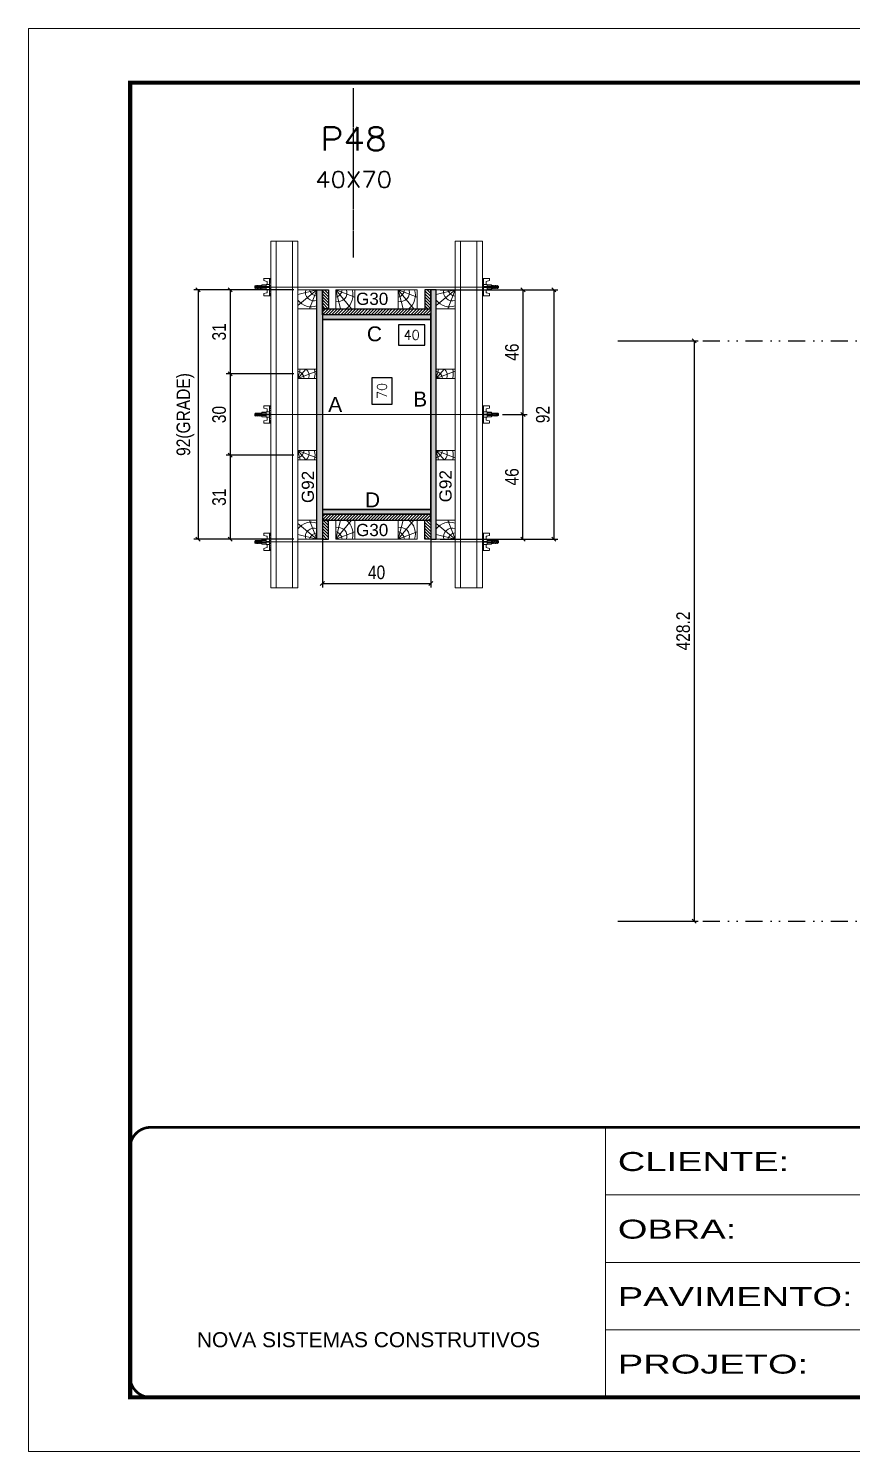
# Model space of a CAD drawing. Extents: x 2949 to 9230, y 1140 to 12527.
# Drawn here: x 2949 to 3556, y 5734 to 6784 of the extents above; entities that cross this region are included whole.
import ezdxf
from ezdxf.enums import TextEntityAlignment as Align

# ---------------------------------------------------------------- set-up
doc = ezdxf.new("R2010")
doc.units = 0
for name, pattern in [('CONTINUO', [0]), ('DASHED', [0.75, 0.5, -0.25]), ('DIVIDE2', [0.625, 0.25, -0.125, 0, -0.125, 0, -0.125]), ('HIDDEN', [0.375, 0.25, -0.125])]:
    doc.linetypes.add(name, pattern=pattern)
for name, color, linetype in [('CHAPA', 1, 'Continuous'), ('COTA', 241, 'Continuous'), ('MEIO_PONT', 93, 'Continuous'), ('Nível', 160, 'Continuous'), ('Painéis', 200, 'Continuous'), ('SARRAFO', 251, 'Continuous'), ('Texto de Titulo', 7, 'Continuous'), ('Texto Qtd Sarr', 242, 'Continuous'), ('TEXTO_GERAL', 7, 'Continuous')]:
    doc.layers.add(name, color=color, linetype=linetype)
for name, color, linetype, lineweight in [('Folhas', 255, 'Continuous', 9), ('Hachura', 251, 'Continuous', 9), ('Madeira', 126, 'Continuous', 18), ('Perfil Metálico', 224, 'Continuous', 18), ('SARRAFO DE PRESSAO', 251, 'DASHED', 9), ('Texto Seção', 7, 'Continuous', 15)]:
    doc.layers.add(name, color=color, linetype=linetype, lineweight=lineweight)
doc.styles.add('ARIAL', font='arial.ttf')
doc.styles.add('COTA TECNICA', font='techl___.ttf', dxfattribs={"height": 10})
doc.styles.add('COTA TECNICA 2X', font='techl___.ttf', dxfattribs={"height": 10})
doc.styles.add('ROMANS', font='romans.shx')
doc.styles.add('SANSSERIF', font='sas_____.pfb')
doc.styles.add('Tecnologia', font='')
doc.styles.get('Tecnologia').set_extended_font_data('Forgotten Futurist')
doc.dimstyles.new('PAINEL', dxfattribs={"dimtxt": 10, "dimasz": 3, "dimexe": 3, "dimexo": 3, "dimgap": 3, "dimtad": 1, "dimdec": 1, "dimzin": 12, "dimdsep": 46, "dimtxsty": 'COTA TECNICA', "dimblk1": 'OBLIQUE', "dimblk2": 'OBLIQUE', "dimsah": 1, "dimcen": 0.9, "dimclrd": 4, "dimclre": 4, "dimclrt": 240, "dimadec": 1, "dimazin": 3, "dimtfac": 1, "dimtdec": 1, "dimtmove": 0, "dimatfit": 3, "dimfxl": 1, "dimtolj": 1, "dimtzin": 12, "dimarcsym": 0})
doc.dimstyles.new('SECAO PILAR', dxfattribs={"dimtxt": 10, "dimasz": 3, "dimexe": 3, "dimexo": 3, "dimgap": 3, "dimtad": 1, "dimdec": 1, "dimlfac": 0.5, "dimzin": 12, "dimdsep": 46, "dimtxsty": 'COTA TECNICA 2X', "dimblk1": 'OBLIQUE', "dimblk2": 'OBLIQUE', "dimsah": 1, "dimcen": 0.9, "dimclrd": 256, "dimclre": 256, "dimclrt": 256, "dimadec": 1, "dimazin": 3, "dimtfac": 1, "dimtdec": 1, "dimtmove": 0, "dimatfit": 3, "dimfxl": 1, "dimtolj": 1, "dimtzin": 12, "dimarcsym": 0})
doc.dimstyles.new('SECÇÃO 2', dxfattribs={"dimtxt": 7, "dimasz": 6, "dimexe": 0.18, "dimexo": 2, "dimgap": -4, "dimtad": 3, "dimdec": 1, "dimlfac": 0.5, "dimzin": 12, "dimdsep": 46, "dimtxsty": 'ROMANS', "dimblk": 'ARCHTICK', "dimcen": 0.09, "dimse1": 1, "dimse2": 1, "dimsd1": 1, "dimsd2": 1, "dimclrd": 180, "dimclre": 5, "dimclrt": 1, "dimadec": 0, "dimazin": 3, "dimtfac": 1, "dimtdec": 1, "dimtofl": 0, "dimtmove": 0, "dimatfit": 3, "dimldrblk": 'ARCHTICK', "dimfxl": 1, "dimtolj": 1, "dimtzin": 0, "dimarcsym": 0})

# ---------------------------------------------------------------- blocks, each defined once
blk = doc.blocks.new('9999999999')
at = {"color": 30, "linetype": 'CONTINUO'}
for p, q in [((98564.6, 34230.2), (98564.6, 34429.4)), ((98564.6, 34379.6), (99584, 34379.6)), ((98564.6, 34329.8), (99488, 34329.8)), ((98564.6, 34280), (99488, 34280))]:
    blk.add_line(p, q, dxfattribs=at)
at = {"color": 30, "linetype": 'CONTINUO', "const_width": 2}
blk.add_lwpolyline([(99584, 34230.2), (99584, 34414.4, 0.414214), (99569, 34429.4), (98229, 34429.4, 0.414214), (98214, 34414.4), (98214, 34245.2, 0.414214), (98229, 34230.2), (99584, 34230.2)], format="xyb", dxfattribs=at)
at = {"layer": 'Folhas'}
blk.add_lwpolyline([(98139, 34190.2), (99624, 34190.2), (99624, 35240.2), (98139, 35240.2)], close=True, dxfattribs=at)
at = {"layer": 'Folhas', "color": 30, "const_width": 3}
blk.add_lwpolyline([(98214, 34230.2), (99584, 34230.2), (99584, 35200.2), (98214, 35200.2)], close=True, dxfattribs=at)
at = {"color": 7, "linetype": 'Continuous', "ltscale": 5, "style": 'ARIAL'}
blk.add_text('NOVA SISTEMAS CONSTRUTIVOS', height=11.059, dxfattribs=at).set_placement((98263.2, 34267.2))
at = {"layer": 'Folhas', "color": 7, "style": 'Tecnologia', "width": 1.5}
for s, p in [('CLIENTE:', (98573.7, 34397.2)), ('OBRA:', (98573.7, 34347.3)), ('PAVIMENTO:', (98573.7, 34297.5)), ('PROJETO:', (98573.7, 34247.7))]:
    blk.add_text(s, height=14, dxfattribs=at).set_placement(p)
blk = doc.blocks.new('*D1913')
at = {"layer": 'COTA', "color": 180, "lineweight": -2, "transparency": 16777216}
for p, q in [((3217.3, 6526.1), (3202.3, 6526.1)), ((3202.3, 6526.1), (3202.3, 6506.7)), ((3217.3, 6506.7), (3217.3, 6526.1)), ((3202.3, 6506.7), (3217.3, 6506.7))]:
    blk.add_line(p, q, dxfattribs=at)
at = {"layer": 'Defpoints', "color": 0, "transparency": 16777216}
for p in [(3165.8, 6569), (3165.8, 6429), (3221.3, 6429)]:
    blk.add_point(p, dxfattribs=at)
at = {"layer": 'COTA', "color": 1, "transparency": 16777216, "insert": (3209.8, 6516.4), "char_height": 7, "attachment_point": 5, "rotation": 90, "style": 'ROMANS'}
blk.add_mtext('\\A1;70', dxfattribs=at)
blk = doc.blocks.new('_ArchTick')
at = {"color": 0, "linetype": 'ByBlock', "const_width": 0.15}
blk.add_lwpolyline([(-0.5, -0.5), (0.5, 0.5)], dxfattribs=at)
blk = doc.blocks.new('_Oblique')
at = {"color": 0, "linetype": 'ByBlock', "lineweight": -2}
blk.add_line((-0.5, -0.5), (0.5, 0.5), dxfattribs=at)
blk = doc.blocks.new('*D1914')
at = {"layer": 'COTA', "lineweight": -2, "transparency": 16777216}
for p, q in [((3252.8, 6591), (3339.6, 6591)), ((3336.6, 6591), (3336.6, 6407)), ((3252.8, 6407), (3339.6, 6407))]:
    blk.add_line(p, q, dxfattribs=at)
at = {"layer": 'Defpoints', "color": 0, "transparency": 16777216}
for p in [(3249.8, 6591), (3249.8, 6407), (3336.6, 6407)]:
    blk.add_point(p, dxfattribs=at)
at = {"layer": 'COTA', "lineweight": -2, "transparency": 16777216, "xscale": 3, "yscale": 3, "zscale": 3}
for p, rotation in [((3336.6, 6591), 90), ((3336.6, 6407), 270)]:
    blk.add_blockref('_Oblique', p, dxfattribs=dict(at, rotation=rotation))
at = {"layer": 'COTA', "transparency": 16777216, "insert": (3328.5, 6499), "char_height": 10, "attachment_point": 5, "rotation": 90, "style": 'COTA TECNICA 2X'}
blk.add_mtext('\\A1;92', dxfattribs=at)
blk = doc.blocks.new('*D1915')
at = {"layer": 'COTA', "lineweight": -2, "transparency": 16777216}
for p, q in [((3286.8, 6591), (3316.8, 6591)), ((3313.8, 6591), (3313.8, 6499)), ((3298.6, 6499), (3316.8, 6499))]:
    blk.add_line(p, q, dxfattribs=at)
at = {"layer": 'Defpoints', "color": 0, "transparency": 16777216}
for p in [(3283.8, 6591), (3295.6, 6499), (3313.8, 6499)]:
    blk.add_point(p, dxfattribs=at)
at = {"layer": 'COTA', "lineweight": -2, "transparency": 16777216, "xscale": 3, "yscale": 3, "zscale": 3}
for p, rotation in [((3313.8, 6591), 90), ((3313.8, 6499), 270)]:
    blk.add_blockref('_Oblique', p, dxfattribs=dict(at, rotation=rotation))
at = {"layer": 'COTA', "transparency": 16777216, "insert": (3305.7, 6545), "char_height": 10, "attachment_point": 5, "rotation": 90, "style": 'COTA TECNICA 2X'}
blk.add_mtext('\\A1;46', dxfattribs=at)
blk = doc.blocks.new('*D1916')
at = {"layer": 'COTA', "lineweight": -2, "transparency": 16777216}
for p, q in [((3298.6, 6499), (3316.8, 6499)), ((3313.8, 6407), (3313.8, 6499)), ((3286.8, 6407), (3316.8, 6407))]:
    blk.add_line(p, q, dxfattribs=at)
at = {"layer": 'Defpoints', "color": 0, "transparency": 16777216}
for p in [(3295.6, 6499), (3313.8, 6499), (3283.8, 6407)]:
    blk.add_point(p, dxfattribs=at)
at = {"layer": 'COTA', "lineweight": -2, "transparency": 16777216, "xscale": 3, "yscale": 3, "zscale": 3}
for p, rotation in [((3313.8, 6499), 90), ((3313.8, 6407), 270)]:
    blk.add_blockref('_Oblique', p, dxfattribs=dict(at, rotation=rotation))
at = {"layer": 'COTA', "transparency": 16777216, "insert": (3305.7, 6453), "char_height": 10, "attachment_point": 5, "rotation": 90, "style": 'COTA TECNICA 2X'}
blk.add_mtext('\\A1;46', dxfattribs=at)
blk = doc.blocks.new('*D1917')
at = {"layer": 'COTA', "color": 180, "lineweight": -2, "transparency": 16777216}
for p, q in [((3241.3, 6565.2), (3222, 6565.2)), ((3222, 6565.2), (3222, 6550.2)), ((3241.3, 6550.2), (3241.3, 6565.2)), ((3222, 6550.2), (3241.3, 6550.2))]:
    blk.add_line(p, q, dxfattribs=at)
at = {"layer": 'Defpoints', "color": 0, "transparency": 16777216}
for p in [(3165.8, 6569), (3245.8, 6569), (3245.8, 6546.2)]:
    blk.add_point(p, dxfattribs=at)
at = {"layer": 'COTA', "color": 1, "transparency": 16777216, "insert": (3231.7, 6557.7), "char_height": 7, "attachment_point": 5, "style": 'ROMANS'}
blk.add_mtext('\\A1;40', dxfattribs=at)
blk = doc.blocks.new('titulo1')
at = {"layer": 'Defpoints', "color": 252, "linetype": 'HIDDEN', "ltscale": 2}
blk.add_line((0, 0), (0, 125), dxfattribs=at)
at = {"layer": 'Defpoints', "style": 'ROMANS', "oblique": 15}
blk.add_attdef('FOLHA', text='', height=10, dxfattribs=at).set_placement((0, 15.6), align=Align.MIDDLE_CENTER)
at = {"layer": 'Texto Qtd Sarr', "color": 3, "style": 'ROMANS', "oblique": 15}
for tag, height, p in [('TITULO', 17, (0, 71.4)), ('SEÇÃO', 12, (0, 41.5))]:
    blk.add_attdef(tag, text='', height=height, dxfattribs=at).set_placement(p, align=Align.MIDDLE_CENTER)
blk = doc.blocks.new('PONTALETE')
at = {"layer": 'Madeira'}
for q in [(2.71, 7), (7, 5.76), (7, 1.74)]:
    blk.add_line((0, 0), q, dxfattribs=at)
blk.add_lwpolyline([(0, 0), (7, 0), (7, 7), (0, 7)], close=True, dxfattribs=at)
for centre, radius, start, end in [((2.04, 0.06), 6.23, 37.2818, 109.0913), ((1.09, 0.9), 3.19, 343.603, 109.9847), ((-0.21, -0.78), 3.09, 14.6322, 86.0383)]:
    blk.add_arc(centre, radius, start, end, dxfattribs=at)
blk = doc.blocks.new('*D1918')
at = {"layer": 'COTA', "lineweight": -2, "transparency": 16777216}
for p, q in [((3144.8, 6591), (3071.1, 6591)), ((3074.1, 6591), (3074.1, 6407)), ((3144.8, 6407), (3071.1, 6407))]:
    blk.add_line(p, q, dxfattribs=at)
at = {"layer": 'Defpoints', "color": 0, "transparency": 16777216}
for p in [(3147.8, 6591), (3074.1, 6407), (3147.8, 6407)]:
    blk.add_point(p, dxfattribs=at)
at = {"layer": 'COTA', "lineweight": -2, "transparency": 16777216, "xscale": 3, "yscale": 3, "zscale": 3}
for p, rotation in [((3074.1, 6591), 90), ((3074.1, 6407), 270)]:
    blk.add_blockref('_Oblique', p, dxfattribs=dict(at, rotation=rotation))
at = {"layer": 'COTA', "transparency": 16777216, "insert": (3064.8, 6499), "char_height": 10, "attachment_point": 5, "rotation": 90, "style": 'COTA TECNICA 2X'}
blk.add_mtext('\\A1;92(GRADE)', dxfattribs=at)
blk = doc.blocks.new('MEIO PONTALETE')
at = {"layer": 'Madeira'}
for q in [(2.71, 7), (3.5, 2.88), (3.5, 0.87)]:
    blk.add_line((0, 0), q, dxfattribs=at)
blk.add_lwpolyline([(0, 0), (3.5, 0), (3.5, 7), (0, 7)], close=True, dxfattribs=at)
for centre, radius, start, end in [((2.04, 0.06), 6.23, 76.4499, 109.0913), ((1.09, 0.9), 3.19, 40.9063, 109.9847), ((-0.21, -0.78), 3.09, 14.6322, 86.0383)]:
    blk.add_arc(centre, radius, start, end, dxfattribs=at)
blk = doc.blocks.new('*D1919')
at = {"layer": 'COTA', "lineweight": -2, "transparency": 16777216}
for p, q in [((3144.8, 6469), (3094.9, 6469)), ((3097.9, 6469), (3097.9, 6407)), ((3144.8, 6407), (3094.9, 6407))]:
    blk.add_line(p, q, dxfattribs=at)
at = {"layer": 'Defpoints', "color": 0, "transparency": 16777216}
for p in [(3147.8, 6469), (3097.9, 6407), (3147.8, 6407)]:
    blk.add_point(p, dxfattribs=at)
at = {"layer": 'COTA', "lineweight": -2, "transparency": 16777216, "xscale": 3, "yscale": 3, "zscale": 3}
for p, rotation in [((3097.9, 6469), 90), ((3097.9, 6407), 270)]:
    blk.add_blockref('_Oblique', p, dxfattribs=dict(at, rotation=rotation))
at = {"layer": 'COTA', "transparency": 16777216, "insert": (3089.7, 6438), "char_height": 10, "attachment_point": 5, "rotation": 90, "style": 'COTA TECNICA 2X'}
blk.add_mtext('\\A1;31', dxfattribs=at)
blk = doc.blocks.new('C')
at = {"layer": 'Hachura', "color": 0}
for p, q in [((0, 3.22), (0, -3.22)), ((0.45, 3.22), (0, 3.22)), ((0.46, 3.16), (0, 3.16)), ((0.46, 3.05), (0, 3.05)), ((0.46, 2.88), (0, 2.88)), ((0, 2.75), (0, -1.16)), ((0.46, 2.65), (0, 2.65)), ((0.46, 2.23), (0, 2.23)), ((0.46, 1.51), (0, 1.51)), ((0.39, 0.49), (0.17, 0.49)), ((0.45, -3.23), (0.45, 3.22)), ((0.45, 3.22), (2.58, 3.22)), ((1.74, 0.97), (0.45, 0.97)), ((1.45, 0.1), (0.45, 0.1)), ((1.35, 1.94), (1.35, 0.96)), ((2.58, 2.39), (1.47, 2.09)), ((1.74, -0.97), (1.74, 0.97)), ((1.74, 0.97), (1.74, 0.84)), ((1.74, 0.97), (1.74, 0.84)), ((1.74, 0.84), (3.35, 0.84)), ((3.35, 0.45), (1.74, 0.45)), ((2.58, 3.22), (2.58, 2.39)), ((3.32, 0.84), (3.32, -0.84)), ((3.35, 0.84), (3.35, -0.84)), ((3.68, 0.45), (3.35, 0.45)), ((3.84, -0.52), (3.35, 0.45)), ((3.35, 0.06), (3.67, -0.57)), ((3.68, 0.45), (4.16, -0.52)), ((3.72, 0.5), (4.25, -0.57)), ((4.37, -0.55), (3.83, 0.53)), ((4.15, 0.45), (3.93, 0.45)), ((4.42, -0.52), (3.93, 0.45)), ((4.15, 0.45), (4.26, 0.45)), ((4.26, 0.45), (4.74, -0.52)), ((4.3, 0.5), (4.83, -0.57)), ((4.95, -0.55), (4.41, 0.53)), ((4.51, 0.45), (4.84, 0.45)), ((5, -0.52), (4.51, 0.45)), ((4.84, 0.45), (5.32, -0.52)), ((4.88, 0.5), (5.41, -0.57)), ((5.53, -0.55), (4.99, 0.53)), ((5.58, -0.52), (5.09, 0.45)), ((5.42, 0.45), (5.09, 0.45)), ((5.58, -0.52), (5.09, 0.45)), ((5.42, 0.45), (5.74, -0.19)), ((5.46, 0.5), (5.74, -0.07)), ((5.74, 0.19), (5.57, 0.53)), ((5.74, 0.32), (5.68, 0.45)), ((5.68, 0.45), (5.74, 0.45)), ((5.74, 0.45), (5.9, 0.29)), ((5.74, 0.45), (5.74, -0.52)), ((5.9, -0.36), (5.9, 0.29)), ((0.45, 0), (0, 0)), ((0.46, -1.52), (0, -1.52)), ((0.46, -2.23), (0, -2.23)), ((0.46, -2.65), (0, -2.65)), ((0.46, -2.88), (0, -2.88)), ((0.46, -3.05), (0, -3.05)), ((0.46, -3.16), (0, -3.16)), ((0, -3.22), (2.57, -3.22)), ((0.08, -0.48), (0.29, -0.48)), ((0.29, -0.48), (0.4, -0.48)), ((0.45, 0), (0.45, -0.97)), ((0.45, -0.16), (1.45, -0.16)), ((0.45, -0.65), (0.45, -0.32)), ((0.45, -3.23), (0.45, -0.65)), ((0.45, -0.97), (1.74, -0.97)), ((1.35, -1.94), (1.35, -0.97)), ((2.58, -2.39), (1.47, -2.1)), ((3.35, -0.32), (1.74, -0.32)), ((3.35, -0.84), (1.74, -0.84)), ((2.58, -3.23), (2.58, -2.39)), ((3.35, -0.07), (3.58, -0.52)), ((3.35, -0.52), (3.58, -0.52)), ((3.84, -0.52), (4.16, -0.52)), ((4.42, -0.52), (4.74, -0.52)), ((4.63, -0.52), (4.74, -0.52)), ((5, -0.52), (5.32, -0.52)), ((5.58, -0.52), (5.74, -0.52)), ((5.74, -0.52), (5.9, -0.36)), ((5.74, -0.52), (5.74, -0.52))]:
    blk.add_line(p, q, dxfattribs=at)
for centre, radius, start, end in [((1.52, 1.94), 0.161, 104.7436, 180), ((1.44, -0.03), 0.129, 272.695, 87.305), ((3.81, 0.39), 0.143, 25.5688, 154.4312), ((4.39, 0.39), 0.143, 25.5688, 154.4312), ((4.97, 0.39), 0.143, 25.5688, 154.4312), ((5.55, 0.39), 0.143, 25.5688, 154.4312), ((0.17, -0.37), 0.174, 221.744, 317.8592), ((1.52, -1.94), 0.161, 180, 255.2564), ((3.71, -0.4), 0.174, 222.1408, 318.256), ((4.29, -0.4), 0.174, 222.1408, 318.256), ((4.87, -0.4), 0.174, 222.1408, 318.256), ((5.45, -0.4), 0.174, 222.1408, 318.256), ((5.61, -0.4), 0.174, 317.8592, 318.256)]:
    blk.add_arc(centre, radius, start, end, dxfattribs=at)
blk = doc.blocks.new('*D1920')
at = {"layer": 'COTA', "lineweight": -2, "transparency": 16777216}
for p, q in [((3144.8, 6591), (3094.9, 6591)), ((3097.9, 6591), (3097.9, 6529)), ((3144.8, 6529), (3094.9, 6529))]:
    blk.add_line(p, q, dxfattribs=at)
at = {"layer": 'Defpoints', "color": 0, "transparency": 16777216}
for p in [(3147.8, 6591), (3097.9, 6529), (3147.8, 6529)]:
    blk.add_point(p, dxfattribs=at)
at = {"layer": 'COTA', "lineweight": -2, "transparency": 16777216, "xscale": 3, "yscale": 3, "zscale": 3}
for p, rotation in [((3097.9, 6591), 90), ((3097.9, 6529), 270)]:
    blk.add_blockref('_Oblique', p, dxfattribs=dict(at, rotation=rotation))
at = {"layer": 'COTA', "transparency": 16777216, "insert": (3089.7, 6560), "char_height": 10, "attachment_point": 5, "rotation": 90, "style": 'COTA TECNICA 2X'}
blk.add_mtext('\\A1;31', dxfattribs=at)
blk = doc.blocks.new('*D1921')
at = {"layer": 'COTA', "lineweight": -2, "transparency": 16777216}
for p, q in [((3144.8, 6529), (3094.9, 6529)), ((3097.9, 6529), (3097.9, 6469)), ((3144.8, 6469), (3094.9, 6469))]:
    blk.add_line(p, q, dxfattribs=at)
at = {"layer": 'Defpoints', "color": 0, "transparency": 16777216}
for p in [(3147.8, 6529), (3097.9, 6469), (3147.8, 6469)]:
    blk.add_point(p, dxfattribs=at)
at = {"layer": 'COTA', "lineweight": -2, "transparency": 16777216, "xscale": 3, "yscale": 3, "zscale": 3}
for p, rotation in [((3097.9, 6529), 90), ((3097.9, 6469), 270)]:
    blk.add_blockref('_Oblique', p, dxfattribs=dict(at, rotation=rotation))
at = {"layer": 'COTA', "transparency": 16777216, "insert": (3089.7, 6499), "char_height": 10, "attachment_point": 5, "rotation": 90, "style": 'COTA TECNICA 2X'}
blk.add_mtext('\\A1;30', dxfattribs=at)
blk = doc.blocks.new('*D2283')
at = {"layer": 'COTA', "lineweight": -2, "transparency": 16777216}
for p, q in [((3165.8, 6422.4), (3165.8, 6371.4)), ((3245.8, 6422.4), (3245.8, 6371.4)), ((3165.8, 6374.4), (3245.8, 6374.4))]:
    blk.add_line(p, q, dxfattribs=at)
at = {"layer": 'Defpoints', "color": 0, "transparency": 16777216}
for p in [(3165.8, 6425.4), (3245.8, 6425.4), (3245.8, 6374.4)]:
    blk.add_point(p, dxfattribs=at)
at = {"layer": 'COTA', "lineweight": -2, "transparency": 16777216, "xscale": 3, "yscale": 3, "zscale": 3, "rotation": 180}
blk.add_blockref('_Oblique', (3165.8, 6374.4), dxfattribs=at)
at = {"layer": 'COTA', "lineweight": -2, "transparency": 16777216, "xscale": 3, "yscale": 3, "zscale": 3}
blk.add_blockref('_Oblique', (3245.8, 6374.4), dxfattribs=at)
at = {"layer": 'COTA', "transparency": 16777216, "insert": (3205.8, 6382.5), "char_height": 10, "attachment_point": 5, "style": 'COTA TECNICA 2X'}
blk.add_mtext('\\A1;40', dxfattribs=at)
blk = doc.blocks.new('*D1969')
at = {"layer": 'COTA', "color": 4, "linetype": 'ByBlock', "lineweight": -2, "transparency": 16777216}
for p, q in [((3386.7, 6553.4), (3443.1, 6553.4)), ((3440.1, 6553.4), (3440.1, 6125.1)), ((3386.7, 6125.1), (3443.1, 6125.1))]:
    blk.add_line(p, q, dxfattribs=at)
at = {"layer": 'Defpoints', "color": 0, "linetype": 'ByBlock', "transparency": 16777216}
for p in [(3383.7, 6553.4), (3383.7, 6125.1), (3440.1, 6125.1)]:
    blk.add_point(p, dxfattribs=at)
at = {"layer": 'COTA', "color": 4, "linetype": 'ByBlock', "lineweight": -2, "transparency": 16777216, "xscale": 3, "yscale": 3, "zscale": 3}
for p, rotation in [((3440.1, 6553.4), 90), ((3440.1, 6125.1), 270)]:
    blk.add_blockref('_Oblique', p, dxfattribs=dict(at, rotation=rotation))
at = {"layer": 'COTA', "color": 240, "linetype": 'ByBlock', "transparency": 16777216, "insert": (3432, 6339.3), "char_height": 10, "attachment_point": 5, "rotation": 90, "style": 'COTA TECNICA'}
blk.add_mtext('\\A1;428.2', dxfattribs=at)

msp = doc.modelspace()

# ---------------------------------------------------------------- hatches: boundary and pattern name
at = {"layer": 'Hachura'}
h = msp.add_hatch(color=256, dxfattribs=at)
h.dxf.hatch_style = 1
h.paths.add_polyline_path([(3165.83, 6407.04), (3161.83, 6407.04), (3161.83, 6591.04), (3165.83, 6591.04)])
h = msp.add_hatch(color=256, dxfattribs=at)
h.dxf.hatch_style = 1
h.paths.add_polyline_path([(3165.83, 6407.04), (3161.83, 6407.04), (3161.83, 6591.04), (3165.83, 6591.04)])
h = msp.add_hatch(dxfattribs=at)
h.set_pattern_fill('ANSI31', color=256, scale=0.5, angle=90, style=0)
h.set_pattern_definition([(135, (-19725.5793, 15714.989), (-1.12253202, -1.12253202), [])])
h.paths.add_polyline_path([(3165.83, 6577.04), (3170.23, 6577.04), (3170.23, 6591.04), (3165.83, 6591.04)])
h = msp.add_hatch(dxfattribs=at)
h.set_pattern_fill('ANSI31', color=256, scale=0.5, angle=90, style=0)
h.set_pattern_definition([(135, (-19683.5793, 15714.989), (-1.12253202, -1.12253202), [])])
h.paths.add_polyline_path([(3245.83, 6577.04), (3241.43, 6577.04), (3241.43, 6591.04), (3245.83, 6591.04)])
h = msp.add_hatch(color=256, dxfattribs=at)
h.dxf.hatch_style = 1
h.paths.add_polyline_path([(3245.83, 6407.04), (3249.83, 6407.04), (3249.83, 6591.04), (3245.83, 6591.04)])
h = msp.add_hatch(color=256, dxfattribs=at)
h.dxf.hatch_style = 1
h.paths.add_polyline_path([(3245.83, 6407.04), (3249.83, 6407.04), (3249.83, 6591.04), (3245.83, 6591.04)])
h = msp.add_hatch(dxfattribs=at)
h.set_pattern_fill('ANSI31', color=256, scale=0.5, style=0)
h.set_pattern_definition([(45, (12339.7807, 29502.0454), (-1.12253202, 1.12253202), [])])
h.paths.add_polyline_path([(3245.83, 6572.64), (3245.83, 6577.04), (3165.83, 6577.04), (3165.83, 6572.64)])
h = msp.add_hatch(color=256, dxfattribs=at)
h.dxf.hatch_style = 1
h.paths.add_polyline_path([(3165.83, 6572.64), (3165.83, 6569.04), (3245.83, 6569.04), (3245.83, 6572.64)])
h = msp.add_hatch(color=256, dxfattribs=at)
h.dxf.hatch_style = 1
h.paths.add_polyline_path([(3165.83, 6572.64), (3165.83, 6569.04), (3245.83, 6569.04), (3245.83, 6572.64)])
h = msp.add_hatch(color=256, dxfattribs=at)
h.dxf.hatch_style = 1
h.paths.add_polyline_path([(3165.83, 6429.04), (3165.83, 6425.44), (3245.83, 6425.44), (3245.83, 6429.04)])
h = msp.add_hatch(color=256, dxfattribs=at)
h.dxf.hatch_style = 1
h.paths.add_polyline_path([(3165.83, 6429.04), (3165.83, 6425.44), (3245.83, 6425.44), (3245.83, 6429.04)])
h = msp.add_hatch(dxfattribs=at)
h.set_pattern_fill('ANSI31', color=256, scale=0.5, style=0)
h.set_pattern_definition([(45, (12339.7807, 29528.0454), (-1.12253202, 1.12253202), [])])
h.paths.add_polyline_path([(3245.83, 6425.44), (3245.83, 6421.04), (3165.83, 6421.04), (3165.83, 6425.44)])
h = msp.add_hatch(dxfattribs=at)
h.set_pattern_fill('ANSI31', color=256, scale=0.5, angle=90, style=0)
h.set_pattern_definition([(135, (-19725.5793, 15909.989), (-1.12253202, -1.12253202), [])])
h.paths.add_polyline_path([(3165.83, 6421.04), (3170.23, 6421.04), (3170.23, 6407.04), (3165.83, 6407.04)])
h = msp.add_hatch(dxfattribs=at)
h.set_pattern_fill('ANSI31', color=256, scale=0.5, angle=90, style=0)
h.set_pattern_definition([(135, (-19683.5793, 15909.989), (-1.12253202, -1.12253202), [])])
h.paths.add_polyline_path([(3245.83, 6421.04), (3241.43, 6421.04), (3241.43, 6407.04), (3245.83, 6407.04)])

# ---------------------------------------------------------------- linework, layer by layer
at = {"layer": 'CHAPA'}
for points in [[(3165.83, 6407.04), (3161.83, 6407.04), (3161.83, 6591.04), (3165.83, 6591.04)], [(3165.83, 6407.04), (3161.83, 6407.04), (3161.83, 6591.04), (3165.83, 6591.04)], [(3245.83, 6407.04), (3249.83, 6407.04), (3249.83, 6591.04), (3245.83, 6591.04)], [(3245.83, 6407.04), (3249.83, 6407.04), (3249.83, 6591.04), (3245.83, 6591.04)], [(3165.83, 6572.64), (3165.83, 6569.04), (3245.83, 6569.04), (3245.83, 6572.64)], [(3165.83, 6572.64), (3165.83, 6569.04), (3245.83, 6569.04), (3245.83, 6572.64)], [(3165.83, 6429.04), (3165.83, 6425.44), (3245.83, 6425.44), (3245.83, 6429.04)], [(3165.83, 6429.04), (3165.83, 6425.44), (3245.83, 6425.44), (3245.83, 6429.04)]]:
    msp.add_lwpolyline(points, close=True, dxfattribs=at)
at = {"layer": 'Hachura'}
for p, q in [((3117.03, 6593.04), (3290.83, 6593.05)), ((3117.03, 6499.04), (3290.83, 6499.03)), ((3117.03, 6405.04), (3290.83, 6405.03))]:
    msp.add_line(p, q, dxfattribs=at)
at = {"layer": 'Madeira'}
for points in [[(3161.83, 6407.04), (3147.83, 6407.04), (3147.83, 6591.04), (3161.83, 6591.04)], [(3175.83, 6591.04), (3175.83, 6577.04), (3235.83, 6577.04), (3235.83, 6591.04)], [(3249.83, 6407.04), (3263.83, 6407.04), (3263.83, 6591.04), (3249.83, 6591.04)], [(3175.83, 6407.04), (3175.83, 6421.04), (3235.83, 6421.04), (3235.83, 6407.04)]]:
    msp.add_lwpolyline(points, close=True, dxfattribs=at)
at = {"layer": 'Nível', "color": 4, "linetype": 'DIVIDE2', "ltscale": 50}
for p, q in [((3383.69, 6553.37), (4394.03, 6553.37)), ((3383.69, 6125.14), (4394.03, 6125.14))]:
    msp.add_line(p, q, dxfattribs=at)
at = {"layer": 'Painéis'}
msp.add_lwpolyline([(3245.83, 6569.04), (3165.83, 6569.04), (3165.83, 6429.04), (3245.83, 6429.04)], close=True, dxfattribs=at)
at = {"layer": 'Perfil Metálico'}
for points in [[(3127.83, 6371.04), (3147.83, 6371.04), (3147.83, 6627.04), (3127.83, 6627.04)], [(3143.83, 6627.04), (3131.83, 6627.04), (3131.83, 6371.04), (3143.83, 6371.04)], [(3283.83, 6371.04), (3263.83, 6371.04), (3263.83, 6627.04), (3283.83, 6627.04)], [(3267.83, 6627.04), (3279.83, 6627.04), (3279.83, 6371.04), (3267.83, 6371.04)]]:
    msp.add_lwpolyline(points, close=True, dxfattribs=at)
at = {"layer": 'SARRAFO'}
for points in [[(3170.23, 6591.04), (3170.23, 6577.04), (3165.83, 6577.04), (3165.83, 6591.04)], [(3241.43, 6591.04), (3241.43, 6577.04), (3245.83, 6577.04), (3245.83, 6591.04)], [(3165.83, 6577.04), (3245.83, 6577.04), (3245.83, 6572.64), (3165.83, 6572.64)], [(3165.83, 6421.04), (3245.83, 6421.04), (3245.83, 6425.44), (3165.83, 6425.44)], [(3170.23, 6407.04), (3170.23, 6421.04), (3165.83, 6421.04), (3165.83, 6407.04)], [(3241.43, 6407.04), (3241.43, 6421.04), (3245.83, 6421.04), (3245.83, 6407.04)]]:
    msp.add_lwpolyline(points, close=True, dxfattribs=at)

# ---------------------------------------------------------------- block references
at = {"layer": 'Hachura', "linetype": 'Continuous', "yscale": 2, "zscale": 2, "rotation": 180}
for p, xscale in [((3127.83, 6593.04), 2), ((3283.83, 6593.04), -2)]:
    msp.add_blockref('C', p, dxfattribs=dict(at, xscale=xscale))
at = {"layer": 'Hachura', "linetype": 'Continuous', "yscale": 2, "zscale": 2}
for p, xscale in [((3127.83, 6499.04), -2), ((3283.83, 6499.04), 2), ((3127.83, 6405.04), -2), ((3283.83, 6405.04), 2)]:
    msp.add_blockref('C', p, dxfattribs=dict(at, xscale=xscale))
at = {"layer": 'MEIO_PONT'}
for name, p, xscale, yscale, zscale, rotation in [('PONTALETE', (3161.83, 6591.04), 2, 2, 2, 180), ('PONTALETE', (3175.83, 6591.04), 2, 2, 2, 270), ('PONTALETE', (3221.83, 6591.04), 2, 2, 2, 270), ('PONTALETE', (3263.83, 6591.04), 2, 2, 2, 180), ('MEIO PONTALETE', (3147.83, 6525.54), -1.999999997962732, 1.999999997962732, 1.999999997962732, 270), ('MEIO PONTALETE', (3249.83, 6525.54), -1.999999997962732, 1.999999997962732, 1.999999997962732, 270), ('MEIO PONTALETE', (3147.83, 6472.54), 1.999999997962732, 1.999999997962732, 1.999999997962732, 270), ('MEIO PONTALETE', (3249.83, 6472.54), 1.999999997962732, 1.999999997962732, 1.999999997962732, 270), ('PONTALETE', (3175.83, 6407.04), -2, 2, 2, 270), ('PONTALETE', (3221.83, 6407.04), -2, 2, 2, 270)]:
    msp.add_blockref(name, p, dxfattribs=dict(at, xscale=xscale, yscale=yscale, zscale=zscale, rotation=rotation))
at = {"layer": 'MEIO_PONT', "xscale": -2, "yscale": 2, "zscale": 2}
for p in [(3161.83, 6407.04), (3263.83, 6407.04)]:
    msp.add_blockref('PONTALETE', p, dxfattribs=at)
at = {"layer": 'SARRAFO DE PRESSAO', "color": 6, "linetype": 'ByBlock'}
msp.add_blockref('9999999999', (-95189.94, -28456.35), dxfattribs=at)
at = {"layer": 'Texto Seção'}
ref = msp.add_blockref('titulo1', (3188.89, 6614.91), dxfattribs=at)
ref.add_attrib('TITULO', 'P48', dxfattribs={"layer": 'Texto de Titulo', "color": 7, "height": 17, "style": 'ROMANS', "width": 1.1}).set_placement((3188.89, 6702.41), align=Align.MIDDLE_CENTER)
ref.add_attrib('SEÇÃO', '40X70', dxfattribs={"layer": 'Texto de Titulo', "color": 7, "height": 12, "style": 'ROMANS', "width": 1.1}).set_placement((3188.89, 6672.41), align=Align.MIDDLE_CENTER)

# ---------------------------------------------------------------- texts
at = {"layer": 'TEXTO_GERAL', "style": 'ARIAL'}
for s, p in [('C', (3204.24, 6558.54)), ('A', (3175.29, 6506.48)), ('B', (3238, 6510.4)), ('D', (3202.83, 6436.04))]:
    msp.add_text(s, height=11, dxfattribs=at).set_placement(p, align=Align.MIDDLE_CENTER)
at = {"layer": 'TEXTO_GERAL', "color": 0, "linetype": 'Continuous', "style": 'SANSSERIF'}
for p in [(3155.1, 6433.7), (3256.66, 6434.25)]:
    msp.add_text('G92', height=9, rotation=90, dxfattribs=at).set_placement(p, align=Align.MIDDLE_LEFT)
at = {"layer": 'TEXTO_GERAL', "color": 0, "linetype": 'Continuous', "char_height": 9, "width": 285.3299, "style": 'SANSSERIF'}
for insert, attachment_point in [((3190.68, 6588.89), 1), ((3190.68, 6409.18), 7)]:
    msp.add_mtext('G30', dxfattribs=dict(at, insert=insert, attachment_point=attachment_point))

# ---------------------------------------------------------------- dimensions: what is measured, and where the dimension line sits
at = {"layer": 'COTA'}
dim = msp.add_linear_dim(base=(3074.05, 6407.04), p1=(3147.83, 6591.04), p2=(3147.83, 6407.04), angle=270, text='<>(GRADE)', dimstyle='SECAO PILAR', dxfattribs=at)
dim.commit()
dim.dimension.update_dxf_attribs({"geometry": '*D1918', "text_midpoint": (3064.83, 6499.04)})
for base, p1, p2, angle, picture, middle in [((3097.89, 6529.04), (3147.83, 6591.04), (3147.83, 6529.04), 270, '*D1920', (3089.67, 6560.04)), ((3336.6, 6407.04), (3249.83, 6591.04), (3249.83, 6407.04), 270, '*D1914', (3328.52, 6499.04)), ((3313.83, 6499.04), (3283.83, 6591.04), (3295.63, 6499.04), 270, '*D1915', (3305.73, 6545.04)), ((3097.89, 6469.04), (3147.83, 6529.04), (3147.83, 6469.04), 270, '*D1921', (3089.67, 6499.04)), ((3313.83, 6499.04), (3283.83, 6407.04), (3295.63, 6499.04), 90, '*D1916', (3305.73, 6453.04)), ((3097.89, 6407.04), (3147.83, 6469.04), (3147.83, 6407.04), 270, '*D1919', (3089.67, 6438.04))]:
    dim = msp.add_linear_dim(base=base, p1=p1, p2=p2, angle=angle, dimstyle='SECAO PILAR', dxfattribs=at)
    dim.commit()
    dim.dimension.update_dxf_attribs({"geometry": picture, "text_midpoint": middle})
dim = msp.add_linear_dim(base=(3221.34, 6429.04), p1=(3165.83, 6569.04), p2=(3165.83, 6429.04), angle=270, dimstyle='SECÇÃO 2', dxfattribs=at)
dim.commit()
dim.dimension.update_dxf_attribs({"geometry": '*D1913', "text_midpoint": (3221.34, 6516.41), "dimtype": 160})
dim = msp.add_linear_dim(base=(3245.83, 6546.24), p1=(3165.83, 6569.04), p2=(3245.83, 6569.04), dimstyle='SECÇÃO 2', dxfattribs=at)
dim.commit()
dim.dimension.update_dxf_attribs({"geometry": '*D1917', "text_midpoint": (3231.66, 6546.24), "dimtype": 160})
at = {"layer": 'COTA', "linetype": 'ByBlock'}
dim = msp.add_linear_dim(base=(3440.11, 6125.14), p1=(3383.69, 6553.37), p2=(3383.69, 6125.14), angle=90, dimstyle='PAINEL', dxfattribs=at)
dim.commit()
dim.dimension.update_dxf_attribs({"geometry": '*D1969', "text_midpoint": (3432.02, 6339.25)})
at = {"layer": 'COTA'}
dim = msp.add_linear_dim(base=(3245.83, 6374.4), p1=(3165.83, 6425.44), p2=(3245.83, 6425.44), dimstyle='SECAO PILAR', dxfattribs=at)
dim.commit()
dim.dimension.update_dxf_attribs({"geometry": '*D2283', "text_midpoint": (3205.83, 6382.5)})

doc.saveas('drawing.dxf')
